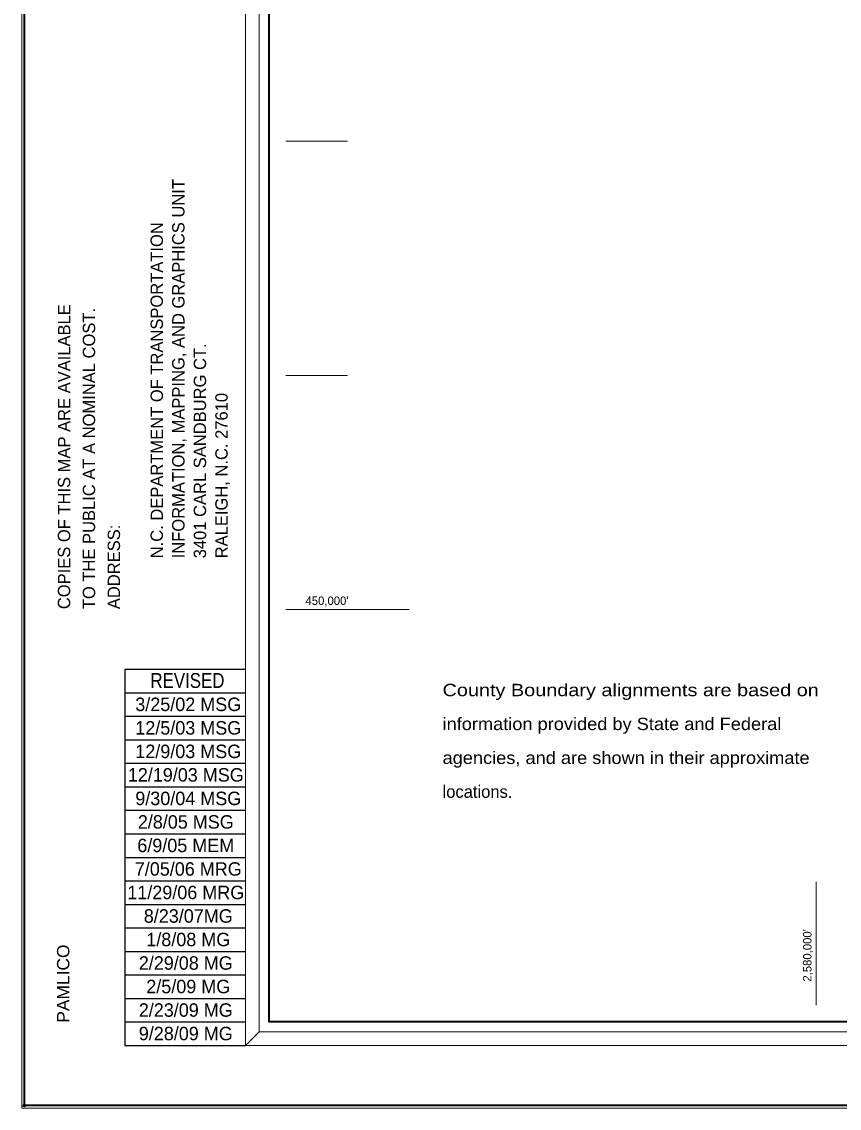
# Model space of a CAD drawing. Extents: x 775955 to 872674, y 130668 to 250635.
# Drawn here: x 776043 to 786686, y 130668 to 144812 of the extents above; entities that cross this region are included whole.
import ezdxf
from ezdxf.enums import TextEntityAlignment as Align

# ---------------------------------------------------------------- set-up
doc = ezdxf.new("R2010")
doc.units = 0
doc.header["$LTSCALE"] = 64
doc.header["$PDMODE"] = 32
doc.header["$PDSIZE"] = 32
for name, color, linetype, lineweight in [('1', 7, 'Continuous', 25), ('20', 7, 'Continuous', 40), ('61', 7, 'Continuous', 13)]:
    doc.layers.add(name, color=color, linetype=linetype, lineweight=lineweight)

msp = doc.modelspace()

# ---------------------------------------------------------------- linework, layer by layer
at = {"layer": '1', "lineweight": 13}
msp.add_lwpolyline([(872674.05, 130668.41), (776043.4, 130668.41), (776043.4, 187065.45), (872674.05, 187065.45)], close=True, dxfattribs=at)
at = {"layer": '1'}
msp.add_point((776078.4, 130703.41), dxfattribs=at)
at = {"layer": '20', "lineweight": 25}
for p, q in [((777386.04, 136383.22), (778957.07, 136383.22)), ((777386.04, 136383.22), (777386.04, 131485.84)), ((777386.04, 136077.11), (778957.07, 136077.11)), ((777386.04, 135771.03), (778957.07, 135771.03)), ((777386.04, 135464.95), (778957.07, 135464.95)), ((777386.04, 135158.87), (778957.07, 135158.87)), ((777386.04, 134852.79), (778957.07, 134852.79)), ((777386.04, 134546.71), (778957.07, 134546.71)), ((777386.04, 134240.63), (778957.07, 134240.63)), ((777386.04, 133934.52), (778957.07, 133934.52)), ((777386.04, 133628.44), (778957.07, 133628.44)), ((777386.04, 133322.36), (778957.07, 133322.36)), ((777386.04, 133016.28), (778957.07, 133016.28)), ((777386.04, 132710.2), (778957.07, 132710.2)), ((777386.04, 132404.12), (778957.07, 132404.12)), ((777386.04, 132098), (778957.07, 132098)), ((777386.04, 131791.92), (778957.07, 131791.92)), ((777386.04, 131485.84), (778957.07, 131485.84))]:
    msp.add_line(p, q, dxfattribs=at)
at = {"layer": '20'}
for points in [[(776078.4, 187030.45), (872639.04, 187030.45), (872639.04, 130703.41), (776078.4, 130703.41)], [(779266.26, 185921.49), (871713.54, 185921.49), (871713.54, 131795.12), (779266.26, 131795.12)]]:
    msp.add_lwpolyline(points, close=True, dxfattribs=at)
at = {"layer": '20', "lineweight": 13}
msp.add_lwpolyline([(778957.07, 186246.95), (778957.07, 131485.84), (779135.62, 131664.52), (779135.62, 186052.13), (871844.15, 186052.13), (871844.15, 131664.52), (779135.62, 131664.52), (778957.07, 131485.84), (872022.73, 131485.84), (872022.73, 186246.95)], close=True, dxfattribs=at)
at = {"layer": '61'}
for p, q in [((779479.5, 143256), (780284, 143256)), ((779479.5, 140208), (780284, 140208)), ((779479.5, 137160), (781088.5, 137160)), ((786384, 132008.33), (786384, 133617.33))]:
    msp.add_line(p, q, dxfattribs=at)

# ---------------------------------------------------------------- texts
at = {"layer": '20'}
for s, p in [('INFORMATION, MAPPING, AND GRAPHICS UNIT', (778162.44, 137827.03)), ('N.C. DEPARTMENT OF TRANSPORTATION', (777881.52, 137827.03)), ('COPIES OF THIS MAP ARE AVAILABLE', (776674.44, 137164.96)), ('TO THE PUBLIC AT A NOMINAL COST.', (776998.79, 137164.96)), ('3401 CARL SANDBURG CT.', (778443.36, 137827.03)), ('RALEIGH, N.C. 27610', (778724.29, 137827.03)), ('ADDRESS:', (777323.13, 137164.96))]:
    msp.add_text(s, height=160.9, rotation=90, dxfattribs=at).set_placement(p)
for s, height, width, p in [('REVISED', 193.1, 0.85, (777718.39, 136140.17)), ('County Boundary alignments are based on ', 161, 1.2, (781521.58, 136032.18)), ('information provided by State and Federal ', 161, 1.1, (781521.58, 135591.18)), ('agencies, and are shown in their approximate ', 161, 1.1, (781521.58, 135150.18))]:
    msp.add_text(s, height=height, dxfattribs=dict(at, width=width)).set_placement(p)
for s, p in [(' 3/25/02 MSG', (778178.84, 135838.73)), (' 12/5/03 MSG', (778178.84, 135532.65)), (' 12/9/03 MSG', (778178.84, 135226.57)), ('12/19/03 MSG', (778178.84, 134920.49)), (' 9/30/04 MSG', (778178.84, 134614.41)), (' 2/8/05 MSG ', (778178.84, 134308.33)), (' 6/9/05 MEM ', (778178.84, 134002.22)), (' 7/05/06 MRG', (778178.84, 133696.14)), ('11/29/06 MRG', (778178.84, 133390.06)), ('  8/23/07MG ', (778178.84, 133083.98)), ('  1/8/08 MG ', (778178.84, 132777.9)), (' 2/29/08 MG ', (778178.84, 132471.82)), ('  2/5/09 MG ', (778178.84, 132165.71)), (' 2/23/09 MG ', (778178.84, 131859.63)), (' 9/28/09 MG ', (778178.84, 131553.55))]:
    msp.add_text(s, height=175, dxfattribs=at).set_placement(p, align=Align.CENTER)
msp.add_text('locations.', height=161, dxfattribs=at).set_placement((781521.58, 134709.18))
at = {"layer": '20', "width": 1.05}
msp.add_text('PAMLICO     ', height=160.9, rotation=90, dxfattribs=at).set_placement((776663.23, 132448.25), align=Align.CENTER)
at = {"layer": '61'}
msp.add_text("450,000'", height=110, dxfattribs=at).set_placement((780017.24, 137220), align=Align.CENTER)
msp.add_text("2,580,000'", height=110, rotation=90, dxfattribs=at).set_placement((786324, 132658.07), align=Align.CENTER)

doc.saveas('drawing.dxf')
